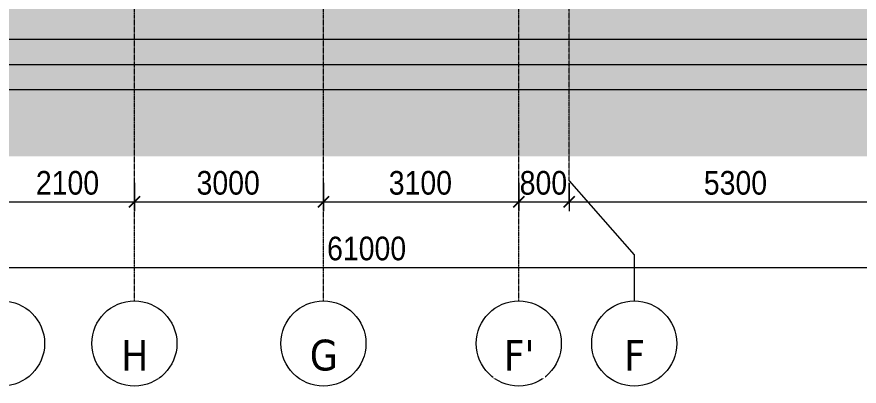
# Model space of a CAD drawing. Header units: millimetres. Extents: x 1240 to 198004, y -7796 to 35300.
# Drawn here: x 142999 to 156366, y -5094 to 759 of the extents above; entities that cross this region are included whole.
import ezdxf

# ---------------------------------------------------------------- set-up
doc = ezdxf.new("R2010")
doc.units = ezdxf.units.MM
doc.linetypes.add('Centre', pattern=[31.75, 6.35, -4.7625, 15.875, -4.7625])
doc.linetypes.add('Grid Line', pattern=[22.225, 12.7, -3.175, 3.175, -3.175])
for name, color, linetype, lineweight in [('A-ANNO-DIMS', 211, 'Continuous', 9), ('A-ANNO-DIMS-150', 211, 'Continuous', 9), ('A-DETL-GENF-3', 9, 'Continuous', 9), ('A-FLOR-LEVL-2', 51, 'Centre', 9), ('S-GRID', 1, 'Continuous', 9), ('S-GRID-1', 1, 'Grid Line', 9), ('S-GRID-IDEN', 1, 'Continuous', 9)]:
    doc.layers.add(name, color=color, linetype=linetype, lineweight=lineweight)
doc.styles.add('Tahoma_B_1', font='tahomabd.ttf', dxfattribs={"height": 487.5})
doc.styles.add('UTM Avo', font='', dxfattribs={"width": 0.9, "height": 375})
doc.styles.get('UTM Avo').set_extended_font_data('UTM Avo')
doc.dimstyles.new('1_Dim_chi_tiet_2_5', dxfattribs={"dimscale": 304.8, "dimtxt": 374.737856, "dimasz": 0.590551, "dimexe": 0.492126, "dimexo": 0.0625, "dimgap": 0.049213, "dimtad": 1, "dimdec": 0, "dimrnd": 5, "dimzin": 0, "dimdsep": 46, "dimtxsty": 'UTM Avo', "dimblk1": 'OBLIQUE', "dimblk2": 'OBLIQUE', "dimsah": 1, "dimcen": 0.09, "dimdle": 0.492126, "dimazin": 0, "dimtfac": 1, "dimtdec": 4, "dimtix": 1, "dimtmove": 0, "dimatfit": 3, "dimfxl": 0.984252, "dimfxlon": 1, "dimtvp": 1, "dimtolj": 1, "dimtzin": 0, "dimarcsym": 2})

# ---------------------------------------------------------------- blocks, each defined once
blk = doc.blocks.new('Grid - M_Grid Head - Circle-353313-TKCS_MẶT ĐỨNG NỘI KHU 2')
at = {"layer": 'S-GRID-IDEN'}
blk.add_circle((-17237, -4419), 675, dxfattribs=at)
blk = doc.blocks.new('DIMBLOCK97-TKCS_MẶT ĐỨNG NỘI KHU 2')
at = {"layer": 'A-ANNO-DIMS-150'}
for p, q in [((142764, -1871), (142764, -2321)), ((142764, -2171), (142764, -1871)), ((144864, -1871), (144864, -2321)), ((144864, -2171), (144864, -1871)), ((142764, -2171), (144864, -2171))]:
    blk.add_line(p, q, dxfattribs=at)
at = {"layer": 'A-ANNO-DIMS-150', "lineweight": 25}
for p, q in [((142764, -2171), (142854, -2081)), ((144864, -2171), (144954, -2081)), ((142764, -2171), (142674, -2261)), ((144864, -2171), (144774, -2261))]:
    blk.add_line(p, q, dxfattribs=at)
at = {"layer": 'A-ANNO-DIMS-150', "color": 0, "insert": (143301, -1684), "char_height": 375, "width": 1232.47, "attachment_point": 1, "line_spacing_factor": 1.110334, "style": 'UTM Avo'}
blk.add_mtext('2100', dxfattribs=at)
blk = doc.blocks.new('_Oblique')
at = {"color": 0, "linetype": 'ByBlock', "lineweight": -2}
blk.add_line((-0.5, -0.5), (0.5, 0.5), dxfattribs=at)
blk = doc.blocks.new('DIMBLOCK98-TKCS_MẶT ĐỨNG NỘI KHU 2')
at = {"layer": 'A-ANNO-DIMS-150'}
for p, q in [((144864, -1871), (144864, -2321)), ((144864, -2171), (144864, -1871)), ((147864, -1871), (147864, -2321)), ((147864, -2171), (147864, -1871)), ((144864, -2171), (147864, -2171))]:
    blk.add_line(p, q, dxfattribs=at)
at = {"layer": 'A-ANNO-DIMS-150', "lineweight": 25}
for p, q in [((144864, -2171), (144954, -2081)), ((147864, -2171), (147954, -2081)), ((144864, -2171), (144774, -2261)), ((147864, -2171), (147774, -2261))]:
    blk.add_line(p, q, dxfattribs=at)
at = {"layer": 'A-ANNO-DIMS-150', "color": 0, "insert": (145851, -1684), "char_height": 375, "width": 1232.47, "attachment_point": 1, "line_spacing_factor": 1.110334, "style": 'UTM Avo'}
blk.add_mtext('3000', dxfattribs=at)
blk = doc.blocks.new('DIMBLOCK99-TKCS_MẶT ĐỨNG NỘI KHU 2')
at = {"layer": 'A-ANNO-DIMS-150'}
for p, q in [((147864, -1871), (147864, -2321)), ((147864, -2171), (147864, -1871)), ((150964, -1871), (150964, -2321)), ((150964, -2171), (150964, -1871)), ((147864, -2171), (150964, -2171))]:
    blk.add_line(p, q, dxfattribs=at)
at = {"layer": 'A-ANNO-DIMS-150', "lineweight": 25}
for p, q in [((147864, -2171), (147954, -2081)), ((150964, -2171), (151054, -2081)), ((147864, -2171), (147774, -2261)), ((150964, -2171), (150874, -2261))]:
    blk.add_line(p, q, dxfattribs=at)
at = {"layer": 'A-ANNO-DIMS-150', "color": 0, "insert": (148901, -1684), "char_height": 375, "width": 1232.47, "attachment_point": 1, "line_spacing_factor": 1.110334, "style": 'UTM Avo'}
blk.add_mtext('3100', dxfattribs=at)
blk = doc.blocks.new('DIMBLOCK100-TKCS_MẶT ĐỨNG NỘI KHU 2')
at = {"layer": 'A-ANNO-DIMS-150'}
for p, q in [((150964, -1871), (150964, -2321)), ((150964, -2171), (150964, -1871)), ((151764, -1871), (151764, -2321)), ((151764, -2171), (151764, -1871)), ((150964, -2171), (151764, -2171))]:
    blk.add_line(p, q, dxfattribs=at)
at = {"layer": 'A-ANNO-DIMS-150', "lineweight": 25}
for p, q in [((150964, -2171), (151054, -2081)), ((151764, -2171), (151854, -2081)), ((150964, -2171), (150874, -2261)), ((151764, -2171), (151674, -2261))]:
    blk.add_line(p, q, dxfattribs=at)
at = {"layer": 'A-ANNO-DIMS-150', "color": 0, "insert": (150979, -1684), "char_height": 375, "width": 924.35, "attachment_point": 1, "line_spacing_factor": 1.110334, "style": 'UTM Avo'}
blk.add_mtext('800', dxfattribs=at)
blk = doc.blocks.new('DIMBLOCK101-TKCS_MẶT ĐỨNG NỘI KHU 2')
at = {"layer": 'A-ANNO-DIMS-150'}
for p, q in [((151764, -1871), (151764, -2321)), ((151764, -2171), (151764, -1871)), ((157064, -1871), (157064, -2321)), ((157064, -2171), (157064, -1871)), ((151764, -2171), (157064, -2171))]:
    blk.add_line(p, q, dxfattribs=at)
at = {"layer": 'A-ANNO-DIMS-150', "lineweight": 25}
for p, q in [((151764, -2171), (151854, -2081)), ((157064, -2171), (157154, -2081)), ((151764, -2171), (151674, -2261)), ((157064, -2171), (156974, -2261))]:
    blk.add_line(p, q, dxfattribs=at)
at = {"layer": 'A-ANNO-DIMS-150', "color": 0, "insert": (153901, -1684), "char_height": 375, "width": 1232.47, "attachment_point": 1, "line_spacing_factor": 1.110334, "style": 'UTM Avo'}
blk.add_mtext('5300', dxfattribs=at)
blk = doc.blocks.new('DIMBLOCK110-TKCS_MẶT ĐỨNG NỘI KHU 2')
at = {"layer": 'A-ANNO-DIMS-150'}
for p, q in [((118064, -2912), (118064, -3362)), ((118064, -3212), (118064, -2912)), ((179064, -2912), (179064, -3362)), ((179064, -3212), (179064, -2912)), ((117914, -3212), (179214, -3212))]:
    blk.add_line(p, q, dxfattribs=at)
at = {"layer": 'A-ANNO-DIMS-150', "lineweight": 25}
for p, q in [((118064, -3212), (118154, -3122)), ((179064, -3212), (179154, -3122)), ((118064, -3212), (117974, -3302)), ((179064, -3212), (178974, -3302))]:
    blk.add_line(p, q, dxfattribs=at)
at = {"layer": 'A-ANNO-DIMS-150', "color": 0, "insert": (147922, -2725), "char_height": 375, "width": 1540.59, "attachment_point": 1, "line_spacing_factor": 1.110334, "style": 'UTM Avo'}
blk.add_mtext('61000', dxfattribs=at)

msp = doc.modelspace()

# ---------------------------------------------------------------- hatches: boundary and pattern name
at = {"layer": 'A-DETL-GENF-3'}
h = msp.add_hatch(dxfattribs=at)
h.set_pattern_fill('FP_70', color=256, style=0, pattern_type=2)
h.set_pattern_definition([(0, (196301.1, 0), (725.805, 725.805), [725.805, -725.805]), (0, (196301.1, 272.2), (725.805, 725.805), [725.805, -725.805]), (0, (196301.1, 544.35), (725.805, 725.805), [725.805, -725.805]), (90, (196391.8, 635.1), (-725.805, 725.805), [725.805, -725.805]), (90, (196664, 635.1), (-725.805, 725.805), [725.805, -725.805]), (90, (196936.2, 635.1), (-725.805, 725.805), [725.805, -725.805])])
h.paths.add_polyline_path([(190674.3, -1453.5), (190674.3, -100), (188112.9, -100), (188112.9, 500), (175412.9, 500), (175412.9, 650), (173064.2, 650), (173064.2, 550), (172765.8, 550), (172765.8, 950), (171364.2, 950), (171364.2, 750), (171164.2, 750), (171164.2, 1950), (167865.8, 1950), (167865.8, 1700), (167665.8, 1700), (167665.8, 1950), (165763.2, 1950), (165763.2, 1690), (165565.8, 1690), (165565.8, 1950), (162965.8, 1950), (162965.8, 1700), (162766.2, 1700), (162766.2, 1950), (160765.8, 1950), (160765.8, 1700), (160565.8, 1700), (160565.8, 1950), (156365.8, 1950), (156365.8, 1550), (156065.5, 1550), (156065.5, 1950), (152064.2, 1950), (152064.2, 1550), (151764.2, 1550), (151764.2, 1000), (148714.8, 900), (137714.8, 900), (134913.6, 700), (122864.8, 700), (120864.8, 400), (114882.9, 175.2), (114882.9, -100), (114582.9, -100), (114582.9, 250), (112182.9, 250), (112182.9, -100), (111882.9, -100), (111882.9, 250), (108782.1, 250), (108782.1, -1453.5), (189987, -1453.5)])

# ---------------------------------------------------------------- linework, layer by layer
at = {"layer": 'A-FLOR-LEVL-2'}
for p, q in [((192607.3, 400), (104944.5, 400)), ((194512.3, 0), (104944.5, 0)), ((192607.3, -400), (104944.5, -400))]:
    msp.add_line(p, q, dxfattribs=at)
at = {"layer": 'S-GRID'}
for p, q in [((151764.2, -1839.5), (152797, -3010.9)), ((152797, -3010.9), (152797, -3744.5))]:
    msp.add_line(p, q, dxfattribs=at)
at = {"layer": 'S-GRID-1'}
for p, q in [((144864.2, 5.5), (144864.2, 30542.5)), ((147864.2, 5.5), (147864.2, 30542.5)), ((150964.2, 5.5), (150964.2, 30542.5)), ((151764.2, -1839.5), (151764.2, 1910.5)), ((144864.2, -3744.5), (144864.2, 5.5)), ((147864.2, -3744.5), (147864.2, 5.5)), ((150964.2, -3744.5), (150964.2, 5.5))]:
    msp.add_line(p, q, dxfattribs=at)

# ---------------------------------------------------------------- block references
at = {"layer": 'S-GRID-IDEN'}
for p in [(160001.1, 0), (162101.1, 0), (165101.1, 0), (168201.1, 0), (170033.9, 0)]:
    msp.add_blockref('Grid - M_Grid Head - Circle-353313-TKCS_MẶT ĐỨNG NỘI KHU 2', p, dxfattribs=at)

# ---------------------------------------------------------------- dimensions: what is measured, and where the dimension line sits
at = {"layer": 'A-ANNO-DIMS'}
for base, p1, p2, override, picture, middle in [((144864.2, -2170.7), (142764.2, -1870.7), (144864.2, -1870.7), {"dimpost": '<>', "dimfxl": 2100}, 'DIMBLOCK97-TKCS_MẶT ĐỨNG NỘI KHU 2', (143814.2, -1961.7)), ((147864.2, -2170.7), (144864.2, -1870.7), (147864.2, -1870.7), {"dimpost": '<>', "dimfxl": 3000}, 'DIMBLOCK98-TKCS_MẶT ĐỨNG NỘI KHU 2', (146364.2, -1961.7)), ((150964.2, -2170.7), (147864.2, -1870.7), (150964.2, -1870.7), {"dimpost": '<>', "dimfxl": 3100}, 'DIMBLOCK99-TKCS_MẶT ĐỨNG NỘI KHU 2', (149414.2, -1961.7)), ((151764.2, -2170.7), (150964.2, -1870.7), (151764.2, -1870.7), {"dimpost": '<>', "dimfxl": 800}, 'DIMBLOCK100-TKCS_MẶT ĐỨNG NỘI KHU 2', (151364.2, -1961.7)), ((157064.2, -2170.7), (151764.2, -1870.7), (157064.2, -1870.7), {"dimpost": '<>', "dimfxl": 5300}, 'DIMBLOCK101-TKCS_MẶT ĐỨNG NỘI KHU 2', (154414.2, -1961.7)), ((179064.2, -3211.9), (118064.2, -2911.9), (179064.2, -2911.9), {"dimpost": '<>', "dimfxl": 61000}, 'DIMBLOCK110-TKCS_MẶT ĐỨNG NỘI KHU 2', (148564.2, -3002.8))]:
    dim = msp.add_linear_dim(base=base, p1=p1, p2=p2, dimstyle='1_Dim_chi_tiet_2_5', override=override, dxfattribs=at)
    dim.commit()
    dim.dimension.update_dxf_attribs({"geometry": picture, "text_midpoint": middle})

# ---------------------------------------------------------------- next in the draw order: texts
at = {"layer": 'S-GRID-IDEN', "char_height": 487.5, "attachment_point": 5, "line_spacing_factor": 0.996129, "style": 'Tahoma_B_1', "bg_fill": 3, "box_fill_scale": 1.25, "bg_fill_color": 256, "bg_fill_true_color": 13158600, "bg_fill_transparency": 0}
for s, insert, width in [('\\pt1904.99887,3809.99775,5715.0015,7620.00037,9524.99925,11429.99813,13335.00187,15240.00075,17144.99962,19049.9985,20955.00225,22860.00112,24765,26669.99887,28574.99775,30480.0015,32385.00037,34289.99925,36194.99812,38100.00187,40005.00075,41909.99962,43814.9985,45720.00225,47625.00112,49530,51434.99887,53339.99775,55245.0015,57150.00037,59054.99925,60959.99812;I', (142771.2, -4606.7), 327), ('\\pt1904.99887,3809.99775,5715.0015,7620.00037,9524.99925,11429.99813,13335.00187,15240.00075,17144.99962,19049.9985,20955.00225,22860.00112,24765,26669.99887,28574.99775,30480.0015,32385.00037,34289.99925,36194.99812,38100.00187,40005.00075,41909.99962,43814.9985,45720.00225,47625.00112,49530,51434.99887,53339.99775,55245.0015,57150.00037,59054.99925,60959.99812;H', (144870.4, -4606.7), 516), ('\\pt1904.99887,3809.99775,5715.0015,7620.00037,9524.99925,11429.99813,13335.00187,15240.00075,17144.99962,19049.9985,20955.00225,22860.00112,24765,26669.99887,28574.99775,30480.0015,32385.00037,34289.99925,36194.99812,38100.00187,40005.00075,41909.99962,43814.9985,45720.00225,47625.00112,49530,51434.99887,53339.99775,55245.0015,57150.00037,59054.99925,60959.99812;G', (147871.2, -4606.7), 505.5), ("\\pt1904.99887,3809.99775,5715.0015,7620.00037,9524.99925,11429.99813,13335.00187,15240.00075,17144.99962,19049.9985,20955.00225,22860.00112,24765,26669.99887,28574.99775,30480.0015,32385.00037,34289.99925,36194.99812,38100.00187,40005.00075,41909.99962,43814.9985,45720.00225,47625.00112,49530,51434.99887,53339.99775,55245.0015,57150.00037,59054.99925,60959.99812;F'", (150970.4, -4606.7), 576), ('\\pt1904.99887,3809.99775,5715.0015,7620.00037,9524.99925,11429.99813,13335.00187,15240.00075,17144.99962,19049.9985,20955.00225,22860.00112,24765,26669.99887,28574.99775,30480.0015,32385.00037,34289.99925,36194.99812,38100.00187,40005.00075,41909.99962,43814.9985,45720.00225,47625.00112,49530,51434.99887,53339.99775,55245.0015,57150.00037,59054.99925,60959.99812;F', (152803.2, -4606.7), 397.5)]:
    msp.add_mtext(s, dxfattribs=dict(at, insert=insert, width=width))

doc.saveas('drawing.dxf')
